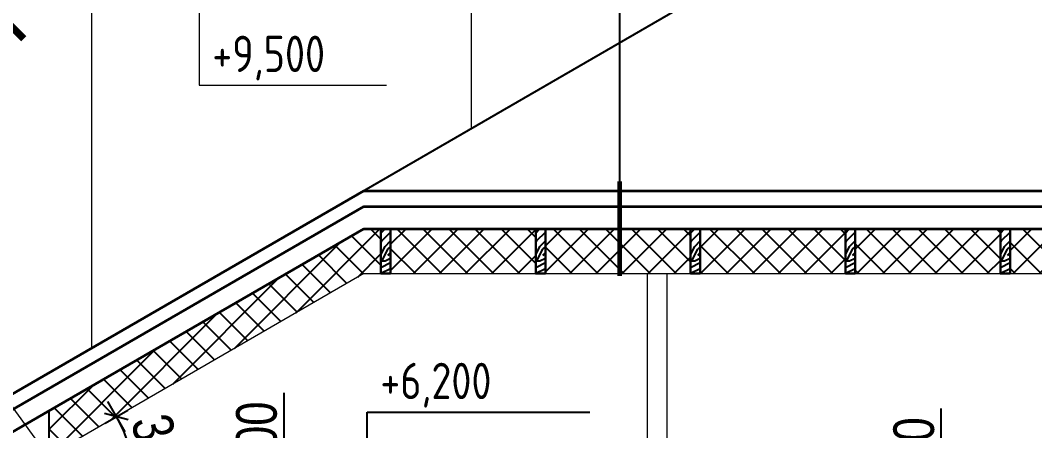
# Model space of a CAD drawing. Extents: x -12289450 to -10763036, y -7834513 to -6150123.
# Drawn here: x -11198652 to -11193412, y -7701166 to -7699049 of the extents above; entities that cross this region are included whole.
import ezdxf

# ---------------------------------------------------------------- set-up
doc = ezdxf.new("R2010")
doc.units = 0
doc.header["$LTSCALE"] = 25
doc.header["$PDMODE"] = 35
doc.layers.get('DefPoints').update_dxf_attribs({"color": 10, "lineweight": 30})
for name, color, linetype in [('005-РАЗМЕРЫ', 252, 'Continuous'), ('008-ШТРИХОВКА', 252, 'Continuous'), ('Крыши', 7, 'Continuous'), ('Примечания', 7, 'Continuous')]:
    doc.layers.add(name, color=color, linetype=linetype)
for name, color, linetype, lineweight in [('RAZMER', 7, 'Continuous', 9), ('СТЕНЫ', 5, 'Continuous', 40), ('тонк', 7, 'Continuous', 20), ('тонкий', 114, 'Continuous', 20)]:
    doc.layers.add(name, color=color, linetype=linetype, lineweight=lineweight)
doc.styles.add('GOST 2.304', font='cs_gost2304.shx')
doc.styles.add('TXT0', font='txt', dxfattribs={"width": 0.8})
doc.dimstyles.new('Копия(5) РАЗМЕРЫ', dxfattribs={"dimscale": 30, "dimtxt": 7, "dimasz": 0.15, "dimexe": 0, "dimexo": 0, "dimgap": 1.2, "dimtad": 1, "dimdec": 0, "dimzin": 0, "dimdsep": 46, "dimtxsty": 'TXT0', "dimblk1": 'A8MITTA', "dimblk2": 'A8MITTA', "dimsah": 1, "dimcen": 2, "dimse1": 1, "dimse2": 1, "dimadec": 0, "dimazin": 0, "dimtp": 6, "dimtm": 6, "dimtfac": 1, "dimtdec": 0, "dimtofl": 0, "dimtmove": 0, "dimatfit": 3, "dimldrblk": 'A8MITTA', "dimfxl": 0, "dimtolj": 1, "dimtzin": 0, "dimarcsym": 0})

# ---------------------------------------------------------------- blocks, each defined once
blk = doc.blocks.new('A8MITTA', base_point=(3180, 3140))
for p, q in [((3170, 3130), (3190, 3150)), ((3180, 3155), (3180, 3125)), ((3160, 3140), (3200, 3140))]:
    blk.add_line(p, q)
blk = doc.blocks.new('*D99')
at = {"layer": '005-РАЗМЕРЫ', "color": 0, "lineweight": -2, "ltscale": 4, "transparency": 16777216}
for p, q in [((-11197289.7, -7701520.7), (-11197289.7, -7700971.1)), ((-11197289.7, -7701716.2), (-11197289.7, -7701525.2))]:
    blk.add_line(p, q, dxfattribs=at)
at = {"layer": 'DefPoints', "color": 0, "ltscale": 4, "transparency": 16777216}
for p in [(-11197434.7, -7701520.7), (-11197289.7, -7701520.7), (-11197562.8, -7701720.7)]:
    blk.add_point(p, dxfattribs=at)
at = {"layer": '005-РАЗМЕРЫ', "color": 0, "lineweight": -2, "ltscale": 4, "transparency": 16777216, "xscale": 4.5, "yscale": 4.5, "zscale": 4.5}
for p, rotation in [((-11197289.7, -7701520.7), 90), ((-11197289.7, -7701720.7), 270)]:
    blk.add_blockref('A8MITTA', p, dxfattribs=dict(at, rotation=rotation))
at = {"layer": '005-РАЗМЕРЫ', "color": 0, "lineweight": 25, "ltscale": 4, "transparency": 16777216, "insert": (-11197430.7, -7701203.1), "char_height": 210, "attachment_point": 5, "rotation": 90, "style": 'TXT0'}
blk.add_mtext('\\A1;200', dxfattribs=at)
blk = doc.blocks.new('*D111')
at = {"layer": '005-РАЗМЕРЫ', "color": 0, "lineweight": -2, "ltscale": 4, "transparency": 16777216}
blk.add_arc((-11198825.9, -7701480.7), 774.1, 0.3331, 29.6669, dxfattribs=at)
at = {"layer": 'DefPoints', "color": 0, "ltscale": 4, "transparency": 16777216}
for p in [(-11196876.9, -7700355.5), (-11198098.5, -7701216), (-11198211.9, -7701480.7), (-11195721.9, -7701480.7), (-11199241.5, -7701720.7)]:
    blk.add_point(p, dxfattribs=at)
at = {"layer": '005-РАЗМЕРЫ', "color": 0, "lineweight": -2, "ltscale": 4, "transparency": 16777216, "xscale": 4.5, "yscale": 4.5, "zscale": 4.5}
for p, rotation in [((-11198155.5, -7701093.7), 119.833456150536), ((-11198051.8, -7701480.7), 270.1665438538214)]:
    blk.add_blockref('A8MITTA', p, dxfattribs=dict(at, rotation=rotation))
at = {"layer": '005-РАЗМЕРЫ', "color": 0, "lineweight": 25, "ltscale": 4, "transparency": 16777216, "insert": (-11197939, -7701255.1), "char_height": 210, "attachment_point": 5, "rotation": 284.2758, "style": 'TXT0'}
blk.add_mtext('\\A1;30°', dxfattribs=at)
blk = doc.blocks.new('*D122')
at = {"layer": '005-РАЗМЕРЫ', "color": 0, "lineweight": -2, "ltscale": 4, "transparency": 16777216}
for p, q in [((-11193894.7, -7701520.7), (-11193894.7, -7701052.2)), ((-11193894.7, -7701716.2), (-11193894.7, -7701525.2))]:
    blk.add_line(p, q, dxfattribs=at)
at = {"layer": 'DefPoints', "color": 0, "ltscale": 4, "transparency": 16777216}
for p in [(-11194045.5, -7701520.7), (-11193894.7, -7701520.7), (-11194173.6, -7701720.7)]:
    blk.add_point(p, dxfattribs=at)
at = {"layer": '005-РАЗМЕРЫ', "color": 0, "lineweight": -2, "ltscale": 4, "transparency": 16777216, "xscale": 4.5, "yscale": 4.5, "zscale": 4.5}
for p, rotation in [((-11193894.7, -7701520.7), 90), ((-11193894.7, -7701720.7), 270)]:
    blk.add_blockref('A8MITTA', p, dxfattribs=dict(at, rotation=rotation))
at = {"layer": '005-РАЗМЕРЫ', "color": 0, "lineweight": 25, "ltscale": 4, "transparency": 16777216, "insert": (-11194035.7, -7701284.2), "char_height": 210, "attachment_point": 5, "rotation": 90, "style": 'TXT0'}
blk.add_mtext('\\A1;200', dxfattribs=at)

msp = doc.modelspace()

# ---------------------------------------------------------------- hatches: boundary and pattern name
at = {"layer": '008-ШТРИХОВКА', "ltscale": 4}
h = msp.add_hatch(dxfattribs=at)
h.set_pattern_fill('ANSI37', color=256, scale=30, style=0)
h.set_pattern_definition([(45, (-11198501.94, -7701293.71), (-67.3519, 67.3519), []), (135, (-11198501.94, -7701293.71), (-67.3519, -67.3519), [])])
h.paths.add_polyline_path([(-11196876.9, -7700355.5), (-11196789.2, -7700355.5), (-11196789.2, -7700124.6), (-11196876.9, -7700124.6), (-11198501.9, -7701062.8), (-11198501.9, -7701293.7), (-11198412, -7701241.8), (-11198412, -7701215.7), (-11198366.9, -7701215.7)])
h.paths.add_polyline_path([(-11195989.2, -7700124.6), (-11196739.2, -7700124.6), (-11196739.2, -7700355.5), (-11195989.2, -7700355.5)])
h.paths.add_polyline_path([(-11195555.5, -7700124.6), (-11195939.2, -7700124.6), (-11195939.2, -7700355.5), (-11195555.5, -7700355.5)])
h.paths.add_polyline_path([(-11195189.2, -7700124.6), (-11195555.5, -7700124.6), (-11195555.5, -7700355.5), (-11195189.2, -7700355.5)])
h.paths.add_polyline_path([(-11194389.2, -7700124.6), (-11195139.2, -7700124.6), (-11195139.2, -7700355.5), (-11194389.2, -7700355.5)])
h.paths.add_polyline_path([(-11193589.2, -7700124.6), (-11194339.2, -7700124.6), (-11194339.2, -7700355.5), (-11193589.2, -7700355.5)])
h.paths.add_polyline_path([(-11192789.2, -7700124.6), (-11193539.2, -7700124.6), (-11193539.2, -7700355.5), (-11192789.2, -7700355.5)])
h.paths.add_polyline_path([(-11190611.9, -7699509.7), (-11190611.9, -7699480.8), (-11190511.9, -7699480.8), (-11190511.9, -7699509.7), (-11187720.3, -7701121.4, -0.127854), (-11187421.9, -7701063.1), (-11187421.9, -7701062.8), (-11190561.9, -7699249.9), (-11192076.9, -7700124.6), (-11192739.2, -7700124.6), (-11192739.2, -7700355.5), (-11192076.9, -7700355.5)])
h.paths.add_polyline_path([(-11187421.9, -7701063.1, 0.127854), (-11187720.3, -7701121.4), (-11187557.8, -7701215.2), (-11187511.9, -7701215.2), (-11187511.9, -7701241.7), (-11187421.9, -7701293.7)])
at = {"layer": '008-ШТРИХОВКА'}
h = msp.add_hatch(dxfattribs=at)
h.set_pattern_fill('WOODFACE', color=251, scale=300, style=0, pattern_type=2)
h.set_pattern_definition([(0, (477416.9, -592990.77), (300, 300), [15, -285]), (90, (477536.9, -592885.77), (-300, 300), [30, -270]), (45, (477476.91, -592915.77), (3e-14, 300), [21.21, -63.63, 21.21, -42.42, 148.5, -127.2940687]), (45, (477401.91, -593005.77), (3e-14, 300), [21.213, -42.426, 21.213, -339.4120686]), (45, (477506.91, -592975.77), (3e-14, 300), [21.213, -403.0510686]), (45, (477536.91, -592990.77), (3e-14, 300), [21.213, -403.0510686]), (45, (477491.91, -592960.77), (3e-14, 300), [21.213, -403.0510686]), (45, (477476.91, -592945.77), (3e-14, 300), [42.426, -381.8380686]), (45, (477551.91, -592720.77), (3e-14, 300), [42.426, -381.8380686]), (45, (477446.91, -592930.77), (3e-14, 300), [84.852, -339.4120686]), (45, (477431.91, -592915.77), (3e-14, 300), [84.852, -339.4120686]), (45, (477626.91, -592825.77), (3e-14, 300), [84.852, -339.4120686]), (45, (477416.91, -592885.77), (3e-14, 300), [63.6396, -360.6244686]), (45, (477356.91, -592840.77), (3e-14, 300), [63.6396, -360.6244686]), (45, (477386.91, -592870.77), (3e-14, 300), [63.6396, -360.6244686]), (45, (477581.91, -592780.77), (3e-14, 300), [106.06602, -318.1980486]), (45, (477551.91, -592765.77), (3e-14, 300), [106.06602, -318.1980486]), (45, (477581.91, -592840.77), (3e-14, 300), [148.492424, -275.7716445]), (26.5650512, (477446.91, -592960.77), (300, 1e-07), [33.541017, -637.279374]), (26.5650512, (477506.91, -592870.77), (300, 1e-07), [33.541017, -637.279374]), (26.5650512, (477491.91, -592900.77), (300, 1e-07), [33.541017, -637.279374]), (26.5650512, (477431.91, -592990.77), (300, 1e-07), [67.08204, -603.738353]), (26.5650512, (477491.91, -592855.77), (300, 1e-07), [100.623059, -570.197334]), (26.5650512, (477461.91, -592840.77), (300, 1e-07), [134.1640785, -536.6563146]), (26.5650512, (477431.91, -592825.77), (300, 1e-07), [134.1640785, -536.6563146]), (26.5650512, (477386.91, -592735.77), (300, 1e-07), [134.1640785, -536.6563146]), (26.5650512, (477386.91, -592765.77), (300, 1e-07), [167.7051, -503.115293]), (26.5650512, (477401.91, -592795.77), (300, 1e-07), [167.7051, -503.115293]), (63.4349488, (477506.91, -592915.77), (2e-08, 300), [33.541017, -637.279374]), (63.4349488, (477461.91, -592945.77), (2e-08, 300), [33.541017, -637.279374]), (63.4349488, (477416.91, -592990.77), (2e-08, 300), [67.08204, -603.738353]), (63.4349488, (477506.91, -592945.77), (2e-08, 300), [67.08204, -603.738353]), (63.4349488, (477386.91, -593005.77), (2e-08, 300), [100.623059, -570.197334]), (63.4349488, (477356.91, -593005.77), (2e-08, 300), [134.1640785, -536.6563146]), (63.4349488, (477626.91, -592990.77), (2e-08, 300), [134.1640785, -536.6563146]), (63.4349488, (477521.91, -592960.77), (2e-08, 300), [134.1640785, -536.6563146]), (63.4349488, (477581.91, -592990.77), (2e-08, 300), [167.7051, -503.115293]), (63.4349488, (477551.91, -592975.77), (2e-08, 300), [167.7051, -503.115293])])
h.paths.add_polyline_path([(-11196739.2, -7700355.5), (-11196739.2, -7700124.6), (-11196789.2, -7700124.6), (-11196789.2, -7700355.5)])
h = msp.add_hatch(dxfattribs=at)
h.set_pattern_fill('WOODFACE', color=251, scale=300, style=0, pattern_type=2)
h.set_pattern_definition([(0, (478216.9, -592990.77), (300, 300), [15, -285]), (90, (478336.9, -592885.77), (-300, 300), [30, -270]), (45, (478276.91, -592915.77), (3e-14, 300), [21.21, -63.63, 21.21, -42.42, 148.5, -127.2940687]), (45, (478201.91, -593005.77), (3e-14, 300), [21.213, -42.426, 21.213, -339.4120686]), (45, (478306.91, -592975.77), (3e-14, 300), [21.213, -403.0510686]), (45, (478336.91, -592990.77), (3e-14, 300), [21.213, -403.0510686]), (45, (478291.91, -592960.77), (3e-14, 300), [21.213, -403.0510686]), (45, (478276.91, -592945.77), (3e-14, 300), [42.426, -381.8380686]), (45, (478351.91, -592720.77), (3e-14, 300), [42.426, -381.8380686]), (45, (478246.91, -592930.77), (3e-14, 300), [84.852, -339.4120686]), (45, (478231.91, -592915.77), (3e-14, 300), [84.852, -339.4120686]), (45, (478426.91, -592825.77), (3e-14, 300), [84.852, -339.4120686]), (45, (478216.91, -592885.77), (3e-14, 300), [63.6396, -360.6244686]), (45, (478156.91, -592840.77), (3e-14, 300), [63.6396, -360.6244686]), (45, (478186.91, -592870.77), (3e-14, 300), [63.6396, -360.6244686]), (45, (478381.91, -592780.77), (3e-14, 300), [106.06602, -318.1980486]), (45, (478351.91, -592765.77), (3e-14, 300), [106.06602, -318.1980486]), (45, (478381.91, -592840.77), (3e-14, 300), [148.492424, -275.7716445]), (26.5650512, (478246.91, -592960.77), (300, 1e-07), [33.541017, -637.279374]), (26.5650512, (478306.91, -592870.77), (300, 1e-07), [33.541017, -637.279374]), (26.5650512, (478291.91, -592900.77), (300, 1e-07), [33.541017, -637.279374]), (26.5650512, (478231.91, -592990.77), (300, 1e-07), [67.08204, -603.738353]), (26.5650512, (478291.91, -592855.77), (300, 1e-07), [100.623059, -570.197334]), (26.5650512, (478261.91, -592840.77), (300, 1e-07), [134.1640785, -536.6563146]), (26.5650512, (478231.91, -592825.77), (300, 1e-07), [134.1640785, -536.6563146]), (26.5650512, (478186.91, -592735.77), (300, 1e-07), [134.1640785, -536.6563146]), (26.5650512, (478186.91, -592765.77), (300, 1e-07), [167.7051, -503.115293]), (26.5650512, (478201.91, -592795.77), (300, 1e-07), [167.7051, -503.115293]), (63.4349488, (478306.91, -592915.77), (2e-08, 300), [33.541017, -637.279374]), (63.4349488, (478261.91, -592945.77), (2e-08, 300), [33.541017, -637.279374]), (63.4349488, (478216.91, -592990.77), (2e-08, 300), [67.08204, -603.738353]), (63.4349488, (478306.91, -592945.77), (2e-08, 300), [67.08204, -603.738353]), (63.4349488, (478186.91, -593005.77), (2e-08, 300), [100.623059, -570.197334]), (63.4349488, (478156.91, -593005.77), (2e-08, 300), [134.1640785, -536.6563146]), (63.4349488, (478426.91, -592990.77), (2e-08, 300), [134.1640785, -536.6563146]), (63.4349488, (478321.91, -592960.77), (2e-08, 300), [134.1640785, -536.6563146]), (63.4349488, (478381.91, -592990.77), (2e-08, 300), [167.7051, -503.115293]), (63.4349488, (478351.91, -592975.77), (2e-08, 300), [167.7051, -503.115293])])
h.paths.add_polyline_path([(-11195939.2, -7700355.5), (-11195939.2, -7700124.6), (-11195989.2, -7700124.6), (-11195989.2, -7700355.5)])
h = msp.add_hatch(dxfattribs=at)
h.set_pattern_fill('WOODFACE', color=251, scale=300, style=0, pattern_type=2)
h.set_pattern_definition([(0, (479016.9, -592990.77), (300, 300), [15, -285]), (90, (479136.9, -592885.77), (-300, 300), [30, -270]), (45, (479076.91, -592915.77), (3e-14, 300), [21.21, -63.63, 21.21, -42.42, 148.5, -127.2940687]), (45, (479001.91, -593005.77), (3e-14, 300), [21.213, -42.426, 21.213, -339.4120686]), (45, (479106.91, -592975.77), (3e-14, 300), [21.213, -403.0510686]), (45, (479136.91, -592990.77), (3e-14, 300), [21.213, -403.0510686]), (45, (479091.91, -592960.77), (3e-14, 300), [21.213, -403.0510686]), (45, (479076.91, -592945.77), (3e-14, 300), [42.426, -381.8380686]), (45, (479151.91, -592720.77), (3e-14, 300), [42.426, -381.8380686]), (45, (479046.91, -592930.77), (3e-14, 300), [84.852, -339.4120686]), (45, (479031.91, -592915.77), (3e-14, 300), [84.852, -339.4120686]), (45, (479226.91, -592825.77), (3e-14, 300), [84.852, -339.4120686]), (45, (479016.91, -592885.77), (3e-14, 300), [63.6396, -360.6244686]), (45, (478956.91, -592840.77), (3e-14, 300), [63.6396, -360.6244686]), (45, (478986.91, -592870.77), (3e-14, 300), [63.6396, -360.6244686]), (45, (479181.91, -592780.77), (3e-14, 300), [106.06602, -318.1980486]), (45, (479151.91, -592765.77), (3e-14, 300), [106.06602, -318.1980486]), (45, (479181.91, -592840.77), (3e-14, 300), [148.492424, -275.7716445]), (26.5650512, (479046.91, -592960.77), (300, 1e-07), [33.541017, -637.279374]), (26.5650512, (479106.91, -592870.77), (300, 1e-07), [33.541017, -637.279374]), (26.5650512, (479091.91, -592900.77), (300, 1e-07), [33.541017, -637.279374]), (26.5650512, (479031.91, -592990.77), (300, 1e-07), [67.08204, -603.738353]), (26.5650512, (479091.91, -592855.77), (300, 1e-07), [100.623059, -570.197334]), (26.5650512, (479061.91, -592840.77), (300, 1e-07), [134.1640785, -536.6563146]), (26.5650512, (479031.91, -592825.77), (300, 1e-07), [134.1640785, -536.6563146]), (26.5650512, (478986.91, -592735.77), (300, 1e-07), [134.1640785, -536.6563146]), (26.5650512, (478986.91, -592765.77), (300, 1e-07), [167.7051, -503.115293]), (26.5650512, (479001.91, -592795.77), (300, 1e-07), [167.7051, -503.115293]), (63.4349488, (479106.91, -592915.77), (2e-08, 300), [33.541017, -637.279374]), (63.4349488, (479061.91, -592945.77), (2e-08, 300), [33.541017, -637.279374]), (63.4349488, (479016.91, -592990.77), (2e-08, 300), [67.08204, -603.738353]), (63.4349488, (479106.91, -592945.77), (2e-08, 300), [67.08204, -603.738353]), (63.4349488, (478986.91, -593005.77), (2e-08, 300), [100.623059, -570.197334]), (63.4349488, (478956.91, -593005.77), (2e-08, 300), [134.1640785, -536.6563146]), (63.4349488, (479226.91, -592990.77), (2e-08, 300), [134.1640785, -536.6563146]), (63.4349488, (479121.91, -592960.77), (2e-08, 300), [134.1640785, -536.6563146]), (63.4349488, (479181.91, -592990.77), (2e-08, 300), [167.7051, -503.115293]), (63.4349488, (479151.91, -592975.77), (2e-08, 300), [167.7051, -503.115293])])
h.paths.add_polyline_path([(-11195139.2, -7700355.5), (-11195139.2, -7700124.6), (-11195189.2, -7700124.6), (-11195189.2, -7700355.5)])
h = msp.add_hatch(dxfattribs=at)
h.set_pattern_fill('WOODFACE', color=251, scale=300, style=0, pattern_type=2)
h.set_pattern_definition([(0, (479816.9, -592990.77), (300, 300), [15, -285]), (90, (479936.9, -592885.77), (-300, 300), [30, -270]), (45, (479876.91, -592915.77), (3e-14, 300), [21.21, -63.63, 21.21, -42.42, 148.5, -127.2940687]), (45, (479801.91, -593005.77), (3e-14, 300), [21.213, -42.426, 21.213, -339.4120686]), (45, (479906.91, -592975.77), (3e-14, 300), [21.213, -403.0510686]), (45, (479936.91, -592990.77), (3e-14, 300), [21.213, -403.0510686]), (45, (479891.91, -592960.77), (3e-14, 300), [21.213, -403.0510686]), (45, (479876.91, -592945.77), (3e-14, 300), [42.426, -381.8380686]), (45, (479951.91, -592720.77), (3e-14, 300), [42.426, -381.8380686]), (45, (479846.91, -592930.77), (3e-14, 300), [84.852, -339.4120686]), (45, (479831.91, -592915.77), (3e-14, 300), [84.852, -339.4120686]), (45, (480026.91, -592825.77), (3e-14, 300), [84.852, -339.4120686]), (45, (479816.91, -592885.77), (3e-14, 300), [63.6396, -360.6244686]), (45, (479756.91, -592840.77), (3e-14, 300), [63.6396, -360.6244686]), (45, (479786.91, -592870.77), (3e-14, 300), [63.6396, -360.6244686]), (45, (479981.91, -592780.77), (3e-14, 300), [106.06602, -318.1980486]), (45, (479951.91, -592765.77), (3e-14, 300), [106.06602, -318.1980486]), (45, (479981.91, -592840.77), (3e-14, 300), [148.492424, -275.7716445]), (26.5650512, (479846.91, -592960.77), (300, 1e-07), [33.541017, -637.279374]), (26.5650512, (479906.91, -592870.77), (300, 1e-07), [33.541017, -637.279374]), (26.5650512, (479891.91, -592900.77), (300, 1e-07), [33.541017, -637.279374]), (26.5650512, (479831.91, -592990.77), (300, 1e-07), [67.08204, -603.738353]), (26.5650512, (479891.91, -592855.77), (300, 1e-07), [100.623059, -570.197334]), (26.5650512, (479861.91, -592840.77), (300, 1e-07), [134.1640785, -536.6563146]), (26.5650512, (479831.91, -592825.77), (300, 1e-07), [134.1640785, -536.6563146]), (26.5650512, (479786.91, -592735.77), (300, 1e-07), [134.1640785, -536.6563146]), (26.5650512, (479786.91, -592765.77), (300, 1e-07), [167.7051, -503.115293]), (26.5650512, (479801.91, -592795.77), (300, 1e-07), [167.7051, -503.115293]), (63.4349488, (479906.91, -592915.77), (2e-08, 300), [33.541017, -637.279374]), (63.4349488, (479861.91, -592945.77), (2e-08, 300), [33.541017, -637.279374]), (63.4349488, (479816.91, -592990.77), (2e-08, 300), [67.08204, -603.738353]), (63.4349488, (479906.91, -592945.77), (2e-08, 300), [67.08204, -603.738353]), (63.4349488, (479786.91, -593005.77), (2e-08, 300), [100.623059, -570.197334]), (63.4349488, (479756.91, -593005.77), (2e-08, 300), [134.1640785, -536.6563146]), (63.4349488, (480026.91, -592990.77), (2e-08, 300), [134.1640785, -536.6563146]), (63.4349488, (479921.91, -592960.77), (2e-08, 300), [134.1640785, -536.6563146]), (63.4349488, (479981.91, -592990.77), (2e-08, 300), [167.7051, -503.115293]), (63.4349488, (479951.91, -592975.77), (2e-08, 300), [167.7051, -503.115293])])
h.paths.add_polyline_path([(-11194339.2, -7700355.5), (-11194339.2, -7700124.6), (-11194389.2, -7700124.6), (-11194389.2, -7700355.5)])
h = msp.add_hatch(dxfattribs=at)
h.set_pattern_fill('WOODFACE', color=251, scale=300, style=0, pattern_type=2)
h.set_pattern_definition([(0, (480616.9, -592990.77), (300, 300), [15, -285]), (90, (480736.9, -592885.77), (-300, 300), [30, -270]), (45, (480676.91, -592915.77), (3e-14, 300), [21.21, -63.63, 21.21, -42.42, 148.5, -127.2940687]), (45, (480601.91, -593005.77), (3e-14, 300), [21.213, -42.426, 21.213, -339.4120686]), (45, (480706.91, -592975.77), (3e-14, 300), [21.213, -403.0510686]), (45, (480736.91, -592990.77), (3e-14, 300), [21.213, -403.0510686]), (45, (480691.91, -592960.77), (3e-14, 300), [21.213, -403.0510686]), (45, (480676.91, -592945.77), (3e-14, 300), [42.426, -381.8380686]), (45, (480751.91, -592720.77), (3e-14, 300), [42.426, -381.8380686]), (45, (480646.91, -592930.77), (3e-14, 300), [84.852, -339.4120686]), (45, (480631.91, -592915.77), (3e-14, 300), [84.852, -339.4120686]), (45, (480826.91, -592825.77), (3e-14, 300), [84.852, -339.4120686]), (45, (480616.91, -592885.77), (3e-14, 300), [63.6396, -360.6244686]), (45, (480556.91, -592840.77), (3e-14, 300), [63.6396, -360.6244686]), (45, (480586.91, -592870.77), (3e-14, 300), [63.6396, -360.6244686]), (45, (480781.91, -592780.77), (3e-14, 300), [106.06602, -318.1980486]), (45, (480751.91, -592765.77), (3e-14, 300), [106.06602, -318.1980486]), (45, (480781.91, -592840.77), (3e-14, 300), [148.492424, -275.7716445]), (26.5650512, (480646.91, -592960.77), (300, 1e-07), [33.541017, -637.279374]), (26.5650512, (480706.91, -592870.77), (300, 1e-07), [33.541017, -637.279374]), (26.5650512, (480691.91, -592900.77), (300, 1e-07), [33.541017, -637.279374]), (26.5650512, (480631.91, -592990.77), (300, 1e-07), [67.08204, -603.738353]), (26.5650512, (480691.91, -592855.77), (300, 1e-07), [100.623059, -570.197334]), (26.5650512, (480661.91, -592840.77), (300, 1e-07), [134.1640785, -536.6563146]), (26.5650512, (480631.91, -592825.77), (300, 1e-07), [134.1640785, -536.6563146]), (26.5650512, (480586.91, -592735.77), (300, 1e-07), [134.1640785, -536.6563146]), (26.5650512, (480586.91, -592765.77), (300, 1e-07), [167.7051, -503.115293]), (26.5650512, (480601.91, -592795.77), (300, 1e-07), [167.7051, -503.115293]), (63.4349488, (480706.91, -592915.77), (2e-08, 300), [33.541017, -637.279374]), (63.4349488, (480661.91, -592945.77), (2e-08, 300), [33.541017, -637.279374]), (63.4349488, (480616.91, -592990.77), (2e-08, 300), [67.08204, -603.738353]), (63.4349488, (480706.91, -592945.77), (2e-08, 300), [67.08204, -603.738353]), (63.4349488, (480586.91, -593005.77), (2e-08, 300), [100.623059, -570.197334]), (63.4349488, (480556.91, -593005.77), (2e-08, 300), [134.1640785, -536.6563146]), (63.4349488, (480826.91, -592990.77), (2e-08, 300), [134.1640785, -536.6563146]), (63.4349488, (480721.91, -592960.77), (2e-08, 300), [134.1640785, -536.6563146]), (63.4349488, (480781.91, -592990.77), (2e-08, 300), [167.7051, -503.115293]), (63.4349488, (480751.91, -592975.77), (2e-08, 300), [167.7051, -503.115293])])
h.paths.add_polyline_path([(-11193539.2, -7700355.5), (-11193539.2, -7700124.6), (-11193589.2, -7700124.6), (-11193589.2, -7700355.5)])

# ---------------------------------------------------------------- linework, layer by layer
at = {"layer": '008-ШТРИХОВКА', "color": 116, "lineweight": 60, "ltscale": 3}
msp.add_lwpolyline([(-11195555.5, -7700367.4), (-11195555.5, -7699880.5)], dxfattribs=at)
at = {"layer": '008-ШТРИХОВКА', "ltscale": 3}
msp.add_lwpolyline([(-11198501.9, -7701315.7), (-11198501.9, -7701062.8)], dxfattribs=at)
at = {"layer": 'RAZMER', "linetype": 'Continuous', "lineweight": 0, "ltscale": 75}
for p, q in [((-11197727.8, -7698220.7), (-11197727.8, -7699383.5)), ((-11197727.8, -7699383.5), (-11196760.3, -7699383.5))]:
    msp.add_line(p, q, dxfattribs=at)
at = {"layer": 'RAZMER', "lineweight": 0, "ltscale": 4}
msp.add_line((-11196321.9, -7699607.8), (-11196321.9, -7698980.7), dxfattribs=at)
at = {"layer": 'RAZMER', "linetype": 'Continuous', "lineweight": 0, "ltscale": 75, "const_width": 37.5}
msp.add_lwpolyline([(-11198634.3, -7699144), (-11198771.1, -7699007.2), (-11198907.8, -7699144)], dxfattribs=at)
at = {"layer": 'RAZMER', "lineweight": 0, "ltscale": 4}
msp.add_lwpolyline([(-11198281.9, -7700739.4), (-11198281.9, -7698980.7)], dxfattribs=at)
at = {"layer": 'Крыши', "lineweight": 25, "ltscale": 3}
msp.add_line((-11195271.9, -7699001.6), (-11199461.9, -7701420.7), dxfattribs=at)
at = {"layer": 'Крыши', "lineweight": 35, "ltscale": 3}
for p, q in [((-11196876.9, -7699928.3), (-11199461.9, -7701420.7)), ((-11196876.9, -7700009.1), (-11199461.9, -7701501.5)), ((-11196876.9, -7700124.6), (-11199411.9, -7701588.2))]:
    msp.add_line(p, q, dxfattribs=at)
at = {"layer": 'Крыши', "lineweight": 18, "ltscale": 3}
msp.add_line((-11196876.9, -7700355.5), (-11199241.5, -7701720.7), dxfattribs=at)
at = {"layer": 'Крыши', "lineweight": 35, "ltscale": 3}
for points in [[(-11196876.9, -7699928.3), (-11192076.9, -7699928.3), (-11190561.9, -7699053.6)], [(-11196876.9, -7700009.1), (-11192076.9, -7700009.1), (-11190561.9, -7699134.4)], [(-11196876.9, -7700124.6), (-11192076.9, -7700124.6), (-11190561.9, -7699249.9)]]:
    msp.add_lwpolyline(points, dxfattribs=at)
at = {"layer": 'Крыши', "lineweight": 18, "ltscale": 3}
msp.add_lwpolyline([(-11196876.9, -7700355.5), (-11192076.9, -7700355.5), (-11190561.9, -7699480.8)], dxfattribs=at)
msp.add_lwpolyline([(-11195311.9, -7700355.5), (-11195311.9, -7701520.7), (-11195411.9, -7701520.7), (-11195411.9, -7700355.5)], close=True, dxfattribs=at)
at = {"layer": 'Примечания', "linetype": 'Continuous', "lineweight": 25, "ltscale": 75}
for p, q in [((-11196859.6, -7701520.7), (-11196859.6, -7701070.7)), ((-11196859.6, -7701070.7), (-11195710.8, -7701070.7))]:
    msp.add_line(p, q, dxfattribs=at)
at = {"layer": 'СТЕНЫ', "color": 4, "lineweight": 30, "ltscale": 4}
for points in [[(-11196739.2, -7700355.5), (-11196739.2, -7700124.6), (-11196789.2, -7700124.6), (-11196789.2, -7700355.5), (-11196739.2, -7700355.5)], [(-11195939.2, -7700355.5), (-11195939.2, -7700124.6), (-11195989.2, -7700124.6), (-11195989.2, -7700355.5), (-11195939.2, -7700355.5)], [(-11195139.2, -7700355.5), (-11195139.2, -7700124.6), (-11195189.2, -7700124.6), (-11195189.2, -7700355.5), (-11195139.2, -7700355.5)], [(-11194339.2, -7700355.5), (-11194339.2, -7700124.6), (-11194389.2, -7700124.6), (-11194389.2, -7700355.5), (-11194339.2, -7700355.5)], [(-11193539.2, -7700355.5), (-11193539.2, -7700124.6), (-11193589.2, -7700124.6), (-11193589.2, -7700355.5), (-11193539.2, -7700355.5)]]:
    msp.add_lwpolyline(points, close=True, dxfattribs=at)
at = {"layer": 'тонк', "lineweight": 9, "ltscale": 50}
msp.add_line((-11198417.6, -7701420.4), (-11198965.9, -7700668.5), dxfattribs=at)
at = {"layer": 'тонкий', "lineweight": 25, "ltscale": 2}
msp.add_line((-11195555.5, -7700355.5), (-11195555.5, -7695689.4), dxfattribs=at)

# ---------------------------------------------------------------- texts
at = {"layer": 'RAZMER', "linetype": 'Continuous', "lineweight": 0, "ltscale": 75, "style": 'GOST 2.304'}
msp.add_text('+9,500', height=187.5, dxfattribs=at).set_placement((-11197660.3, -7699316))
at = {"layer": 'Примечания', "linetype": 'Continuous', "lineweight": 25, "ltscale": 75, "style": 'GOST 2.304'}
msp.add_text('+6,200', height=187.5, dxfattribs=at).set_placement((-11196792.1, -7701003.2))

# ---------------------------------------------------------------- dimensions: what is measured, and where the dimension line sits
at = {"layer": '005-РАЗМЕРЫ', "lineweight": 25, "ltscale": 4}
dim = msp.add_angular_dim_2l(base=(-11198098.5, -7701216), line1=((-11195721.9, -7701480.7), (-11198211.9, -7701480.7)), line2=((-11196876.9, -7700355.5), (-11199241.5, -7701720.7)), dimstyle='Копия(5) РАЗМЕРЫ', dxfattribs=at)
dim.commit()
dim.dimension.update_dxf_attribs({"geometry": '*D111', "text_midpoint": (-11198075.7, -7701289.8), "dimtype": 162})
dim = msp.add_linear_dim(base=(-11197289.7, -7701520.7), p1=(-11197562.8, -7701720.7), p2=(-11197434.7, -7701520.7), angle=90, dimstyle='Копия(5) РАЗМЕРЫ', dxfattribs=at)
dim.commit()
dim.dimension.update_dxf_attribs({"geometry": '*D99', "text_midpoint": (-11197289.7, -7701203.1), "dimtype": 160})
dim = msp.add_linear_dim(base=(-11193894.7, -7701520.7), p1=(-11194173.6, -7701720.7), p2=(-11194045.5, -7701520.7), angle=90, dimstyle='Копия(5) РАЗМЕРЫ', dxfattribs=at)
dim.commit()
dim.dimension.update_dxf_attribs({"geometry": '*D122', "text_midpoint": (-11194035.7, -7701284.2)})

doc.saveas('drawing.dxf')
